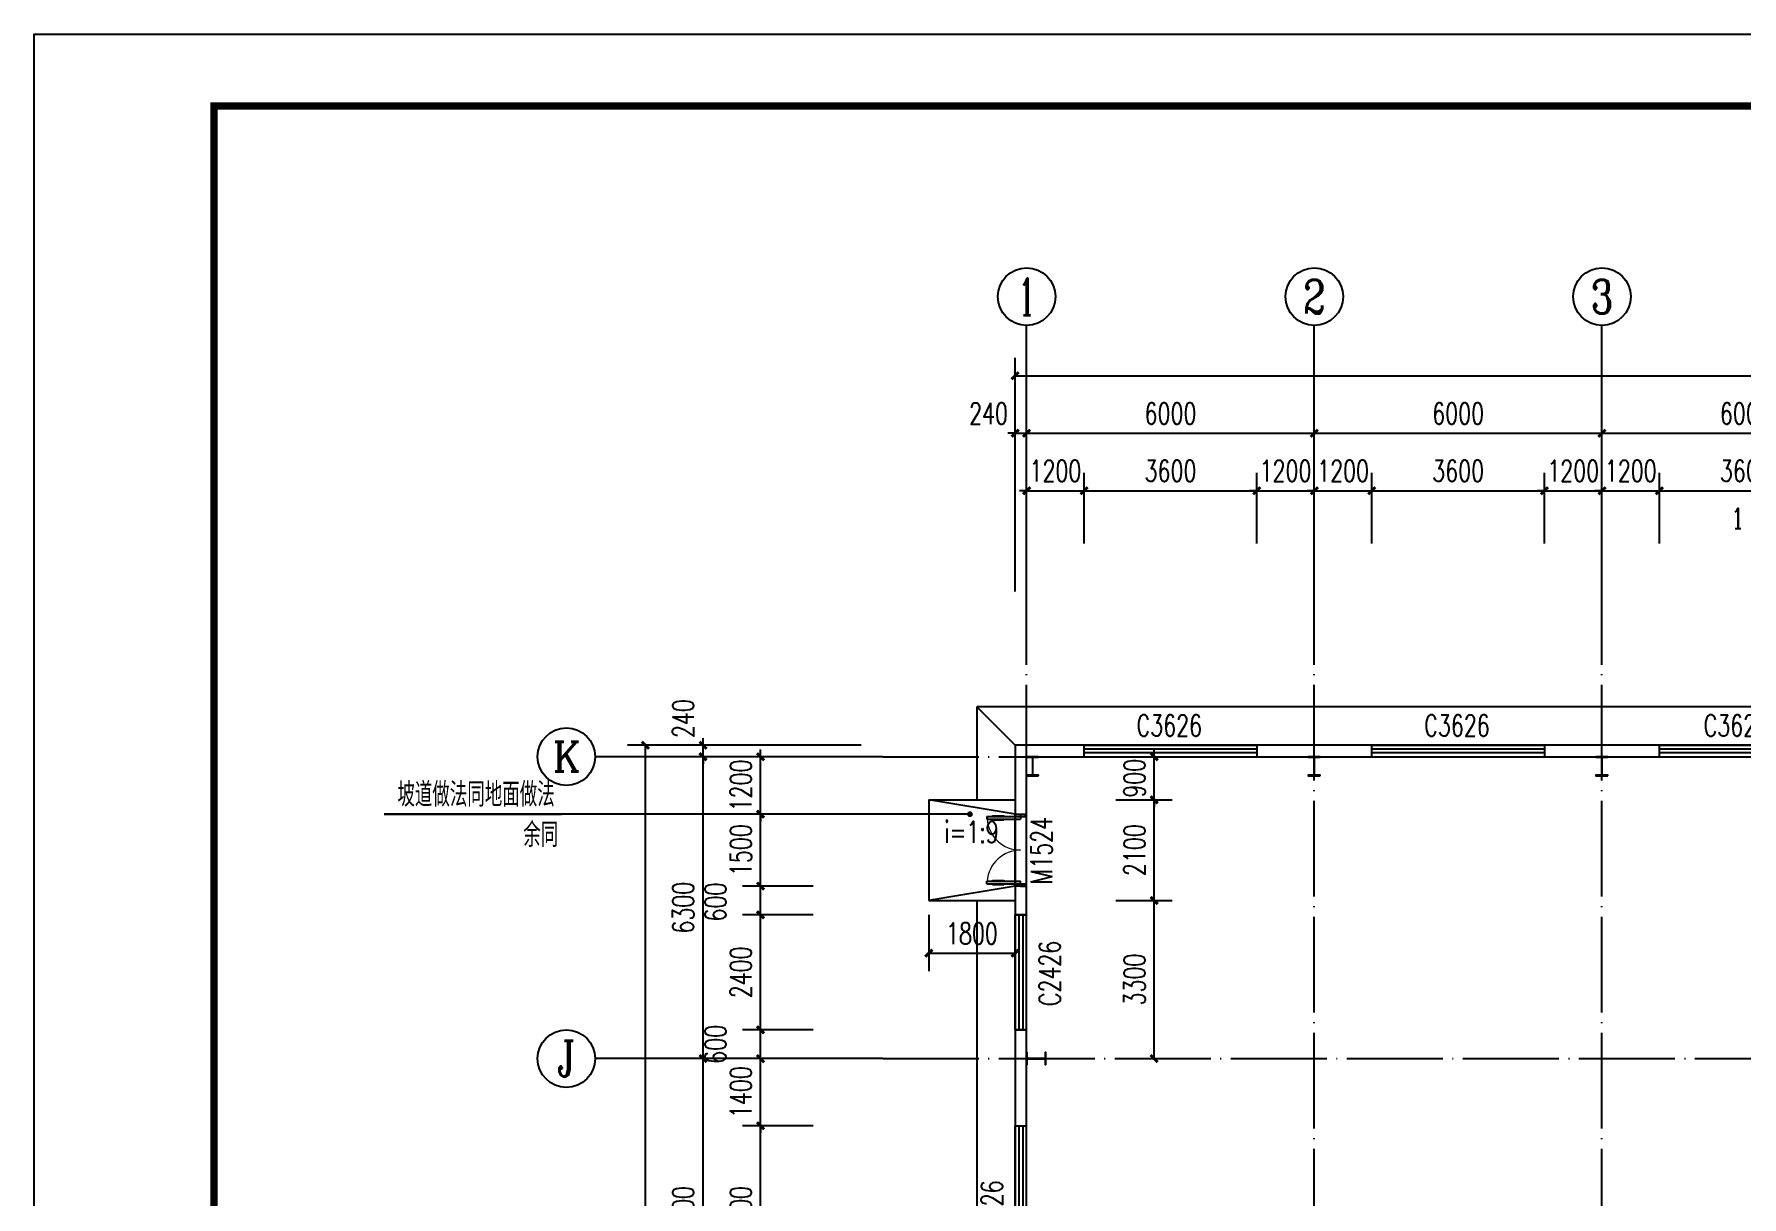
# Model space of a CAD drawing. Extents: x 1900113 to 2270874, y 17288394 to 17931430.
# Drawn here: x 2113224 to 2148841, y 17807191 to 17831452 of the extents above; entities that cross this region are included whole.
import ezdxf
from ezdxf.enums import TextEntityAlignment as Align

# ---------------------------------------------------------------- set-up
doc = ezdxf.new("R2010")
doc.units = 0
doc.header["$LTSCALE"] = 1000
doc.header["$MEASUREMENT"] = 0
doc.linetypes.add('DOTE', pattern=[2.42, 2, -0.2, 0.02, -0.2])
doc.layers.get('Defpoints').update_dxf_attribs({"color": 250})
for name, color, linetype in [('AXIS_TEXT', 7, 'Continuous'), ('AXIS_内部', 151, 'Continuous'), ('AXIS_外部', 171, 'Continuous'), ('COLUMN', 2, 'Continuous'), ('DIM_LEAD', 145, 'Continuous'), ('DIM_SYMB', 165, 'Continuous'), ('DOTE', 1, 'DOTE'), ('GROUND', 150, 'Continuous'), ('PUB_TEXT', 7, 'Continuous'), ('TK', 4, 'Continuous'), ('WALL-PARAPET', 6, 'Continuous'), ('WINDOW', 140, 'Continuous'), ('WINDOW_TEXT', 7, 'Continuous')]:
    doc.layers.add(name, color=color, linetype=linetype)
doc.styles.add('_TCH_AXIS', font='COMPLEX', dxfattribs={"bigfont": 'GBCBIG'})
doc.styles.add('_TCH_DIM', font='SIMPLEX', dxfattribs={"bigfont": 'GBCBIG'})
doc.styles.add('_TCH_DIM_T3', font='SIMPLEX', dxfattribs={"width": 0.705882, "bigfont": 'GBCBIG'})
doc.styles.add('_TCH_LABEL', font='COMPLEX', dxfattribs={"bigfont": 'GBCBIG'})
doc.styles.add('_TCH_WINDOW', font='SIMPLEX', dxfattribs={"height": 3.5, "bigfont": 'GBCBIG'})
doc.styles.add('COMPLEX', font='COMPLEX')
doc.dimstyles.new('_TCH_ARCH&&150', dxfattribs={"dimtxt": 446.25, "dimasz": 150, "dimexe": 375, "dimexo": 450, "dimgap": 189.375, "dimtad": 1, "dimdec": 0, "dimzin": 0, "dimdsep": 46, "dimtxsty": '_TCH_DIM_T3', "dimblk": 'ARCHTICK', "dimcen": 0.09, "dimclrt": 7, "dimazin": 2, "dimtfac": 1, "dimtdec": 0, "dimtix": 1, "dimtmove": 2, "dimatfit": 3, "dimfxl": 0, "dimtolj": 1, "dimtzin": 0, "dimarcsym": 0})

# ---------------------------------------------------------------- blocks, each defined once
blk = doc.blocks.new('A$C3ACC4A1C')
at = {"layer": 'COLUMN'}
h = blk.add_hatch(color=256, dxfattribs=at)
h.paths.add_polyline_path([(125, 400), (0, 400), (0, 388), (120, 388), (120, 200), (125, 200)])
h.paths.add_polyline_path([(250, 400), (125, 400), (125, 200), (130, 200), (130, 388), (250, 388)])
h.paths.add_polyline_path([(250, 12), (130, 12), (130, 200), (125, 200), (125, 0), (250, 0)])
h.paths.add_polyline_path([(125, 200), (120, 200), (120, 12), (0, 12), (0, 0), (125, 0)])
blk.add_lwpolyline([(0, 0), (0, 12), (120, 12), (120, 388), (0, 388), (0, 400), (250, 400), (250, 388), (130, 388), (130, 12), (250, 12), (250, 0)], close=True, dxfattribs=at)
blk = doc.blocks.new('GeYuanFrame_52371686', base_point=(20.09, 4.53))
at = {"layer": 'TK'}
blk.add_lwpolyline([(20.09, 4.53), (20.09, 598.53), (1071.09, 598.53), (1071.09, 4.53)], close=True, dxfattribs=at)
at = {"layer": 'TK', "const_width": 1}
blk.add_lwpolyline([(45.09, 588.53), (1061.09, 588.53), (1061.09, 14.53), (45.09, 14.53)], close=True, dxfattribs=at)
blk = doc.blocks.new('_ArchTick')
at = {"color": 0, "linetype": 'ByBlock', "const_width": 0.4}
blk.add_lwpolyline([(-0.5, -0.5), (0.5, 0.5)], dxfattribs=at)
blk = doc.blocks.new('*D325')
at = {"layer": 'AXIS_内部', "color": 0, "lineweight": -2}
for p, q in [((2147124, 17820825), (2147124, 17822300)), ((2150724, 17820825), (2150724, 17822300)), ((2147124, 17821925), (2150724, 17821925))]:
    blk.add_line(p, q, dxfattribs=at)
at = {"layer": 'Defpoints', "color": 0}
for p in [(2150724, 17821925), (2147124, 17820375), (2150724, 17820375)]:
    blk.add_point(p, dxfattribs=at)
at = {"layer": 'AXIS_内部', "color": 0, "lineweight": -2, "xscale": 150, "yscale": 150, "zscale": 150, "rotation": 180}
blk.add_blockref('_ArchTick', (2147124, 17821925), dxfattribs=at)
at = {"layer": 'AXIS_内部', "color": 0, "lineweight": -2, "xscale": 150, "yscale": 150, "zscale": 150}
blk.add_blockref('_ArchTick', (2150724, 17821925), dxfattribs=at)
at = {"layer": 'AXIS_内部', "color": 7, "insert": (2148924, 17822338), "char_height": 446.2, "attachment_point": 5, "style": '_TCH_DIM_T3'}
blk.add_mtext('\\A1;3600', dxfattribs=at)
blk = doc.blocks.new('*D326')
at = {"layer": 'AXIS_内部', "color": 0, "lineweight": -2}
for p, q in [((2145924, 17820825), (2145924, 17822300)), ((2147124, 17820825), (2147124, 17822300)), ((2145924, 17821925), (2145774, 17821925)), ((2145924, 17821925), (2147124, 17821925)), ((2147124, 17821925), (2147274, 17821925))]:
    blk.add_line(p, q, dxfattribs=at)
at = {"layer": 'Defpoints', "color": 0}
for p in [(2147124, 17821925), (2145924, 17820375), (2147124, 17820375)]:
    blk.add_point(p, dxfattribs=at)
at = {"layer": 'AXIS_内部', "color": 0, "lineweight": -2, "xscale": 150, "yscale": 150, "zscale": 150}
blk.add_blockref('_ArchTick', (2145924, 17821925), dxfattribs=at)
at = {"layer": 'AXIS_内部', "color": 0, "lineweight": -2, "xscale": 150, "yscale": 150, "zscale": 150, "rotation": 180}
blk.add_blockref('_ArchTick', (2147124, 17821925), dxfattribs=at)
at = {"layer": 'AXIS_内部', "color": 7, "insert": (2146524, 17822338), "char_height": 446.2, "attachment_point": 5, "style": '_TCH_DIM_T3'}
blk.add_mtext('\\A1;1200', dxfattribs=at)
blk = doc.blocks.new('*D327')
at = {"layer": 'AXIS_内部', "color": 0, "lineweight": -2}
for p, q in [((2144724, 17820825), (2144724, 17822300)), ((2145924, 17820825), (2145924, 17822300)), ((2144724, 17821925), (2144574, 17821925)), ((2144724, 17821925), (2145924, 17821925)), ((2145924, 17821925), (2146074, 17821925))]:
    blk.add_line(p, q, dxfattribs=at)
at = {"layer": 'Defpoints', "color": 0}
for p in [(2145924, 17821925), (2144724, 17820375), (2145924, 17820375)]:
    blk.add_point(p, dxfattribs=at)
at = {"layer": 'AXIS_内部', "color": 0, "lineweight": -2, "xscale": 150, "yscale": 150, "zscale": 150}
blk.add_blockref('_ArchTick', (2144724, 17821925), dxfattribs=at)
at = {"layer": 'AXIS_内部', "color": 0, "lineweight": -2, "xscale": 150, "yscale": 150, "zscale": 150, "rotation": 180}
blk.add_blockref('_ArchTick', (2145924, 17821925), dxfattribs=at)
at = {"layer": 'AXIS_内部', "color": 7, "insert": (2145324, 17822338), "char_height": 446.2, "attachment_point": 5, "style": '_TCH_DIM_T3'}
blk.add_mtext('\\A1;1200', dxfattribs=at)
blk = doc.blocks.new('*D328')
at = {"layer": 'AXIS_内部', "color": 0, "lineweight": -2}
for p, q in [((2141124, 17820825), (2141124, 17822300)), ((2144724, 17820825), (2144724, 17822300)), ((2141124, 17821925), (2144724, 17821925))]:
    blk.add_line(p, q, dxfattribs=at)
at = {"layer": 'Defpoints', "color": 0}
for p in [(2144724, 17821925), (2141124, 17820375), (2144724, 17820375)]:
    blk.add_point(p, dxfattribs=at)
at = {"layer": 'AXIS_内部', "color": 0, "lineweight": -2, "xscale": 150, "yscale": 150, "zscale": 150, "rotation": 180}
blk.add_blockref('_ArchTick', (2141124, 17821925), dxfattribs=at)
at = {"layer": 'AXIS_内部', "color": 0, "lineweight": -2, "xscale": 150, "yscale": 150, "zscale": 150}
blk.add_blockref('_ArchTick', (2144724, 17821925), dxfattribs=at)
at = {"layer": 'AXIS_内部', "color": 7, "insert": (2142924, 17822338), "char_height": 446.2, "attachment_point": 5, "style": '_TCH_DIM_T3'}
blk.add_mtext('\\A1;3600', dxfattribs=at)
blk = doc.blocks.new('*D329')
at = {"layer": 'AXIS_内部', "color": 0, "lineweight": -2}
for p, q in [((2139924, 17820825), (2139924, 17822300)), ((2141124, 17820825), (2141124, 17822300)), ((2139924, 17821925), (2139774, 17821925)), ((2139924, 17821925), (2141124, 17821925)), ((2141124, 17821925), (2141274, 17821925))]:
    blk.add_line(p, q, dxfattribs=at)
at = {"layer": 'Defpoints', "color": 0}
for p in [(2141124, 17821925), (2139924, 17820375), (2141124, 17820375)]:
    blk.add_point(p, dxfattribs=at)
at = {"layer": 'AXIS_内部', "color": 0, "lineweight": -2, "xscale": 150, "yscale": 150, "zscale": 150}
blk.add_blockref('_ArchTick', (2139924, 17821925), dxfattribs=at)
at = {"layer": 'AXIS_内部', "color": 0, "lineweight": -2, "xscale": 150, "yscale": 150, "zscale": 150, "rotation": 180}
blk.add_blockref('_ArchTick', (2141124, 17821925), dxfattribs=at)
at = {"layer": 'AXIS_内部', "color": 7, "insert": (2140524, 17822338), "char_height": 446.2, "attachment_point": 5, "style": '_TCH_DIM_T3'}
blk.add_mtext('\\A1;1200', dxfattribs=at)
blk = doc.blocks.new('*D330')
at = {"layer": 'AXIS_内部', "color": 0, "lineweight": -2}
for p, q in [((2138724, 17820825), (2138724, 17822300)), ((2139924, 17820825), (2139924, 17822300)), ((2138724, 17821925), (2138574, 17821925)), ((2138724, 17821925), (2139924, 17821925)), ((2139924, 17821925), (2140074, 17821925))]:
    blk.add_line(p, q, dxfattribs=at)
at = {"layer": 'Defpoints', "color": 0}
for p in [(2139924, 17821925), (2138724, 17820375), (2139924, 17820375)]:
    blk.add_point(p, dxfattribs=at)
at = {"layer": 'AXIS_内部', "color": 0, "lineweight": -2, "xscale": 150, "yscale": 150, "zscale": 150}
blk.add_blockref('_ArchTick', (2138724, 17821925), dxfattribs=at)
at = {"layer": 'AXIS_内部', "color": 0, "lineweight": -2, "xscale": 150, "yscale": 150, "zscale": 150, "rotation": 180}
blk.add_blockref('_ArchTick', (2139924, 17821925), dxfattribs=at)
at = {"layer": 'AXIS_内部', "color": 7, "insert": (2139324, 17822338), "char_height": 446.2, "attachment_point": 5, "style": '_TCH_DIM_T3'}
blk.add_mtext('\\A1;1200', dxfattribs=at)
blk = doc.blocks.new('*D331')
at = {"layer": 'AXIS_内部', "color": 0, "lineweight": -2}
for p, q in [((2135124, 17820825), (2135124, 17822300)), ((2138724, 17820825), (2138724, 17822300)), ((2135124, 17821925), (2138724, 17821925))]:
    blk.add_line(p, q, dxfattribs=at)
at = {"layer": 'Defpoints', "color": 0}
for p in [(2138724, 17821925), (2135124, 17820375), (2138724, 17820375)]:
    blk.add_point(p, dxfattribs=at)
at = {"layer": 'AXIS_内部', "color": 0, "lineweight": -2, "xscale": 150, "yscale": 150, "zscale": 150, "rotation": 180}
blk.add_blockref('_ArchTick', (2135124, 17821925), dxfattribs=at)
at = {"layer": 'AXIS_内部', "color": 0, "lineweight": -2, "xscale": 150, "yscale": 150, "zscale": 150}
blk.add_blockref('_ArchTick', (2138724, 17821925), dxfattribs=at)
at = {"layer": 'AXIS_内部', "color": 7, "insert": (2136924, 17822338), "char_height": 446.2, "attachment_point": 5, "style": '_TCH_DIM_T3'}
blk.add_mtext('\\A1;3600', dxfattribs=at)
blk = doc.blocks.new('*D332')
at = {"layer": 'AXIS_内部', "color": 0, "lineweight": -2}
for p, q in [((2133924, 17820825), (2133924, 17822300)), ((2135124, 17820825), (2135124, 17822300)), ((2133924, 17821925), (2133774, 17821925)), ((2133924, 17821925), (2135124, 17821925)), ((2135124, 17821925), (2135274, 17821925))]:
    blk.add_line(p, q, dxfattribs=at)
at = {"layer": 'Defpoints', "color": 0}
for p in [(2135124, 17821925), (2133924, 17820375), (2135124, 17820375)]:
    blk.add_point(p, dxfattribs=at)
at = {"layer": 'AXIS_内部', "color": 0, "lineweight": -2, "xscale": 150, "yscale": 150, "zscale": 150}
blk.add_blockref('_ArchTick', (2133924, 17821925), dxfattribs=at)
at = {"layer": 'AXIS_内部', "color": 0, "lineweight": -2, "xscale": 150, "yscale": 150, "zscale": 150, "rotation": 180}
blk.add_blockref('_ArchTick', (2135124, 17821925), dxfattribs=at)
at = {"layer": 'AXIS_内部', "color": 7, "insert": (2134524, 17822338), "char_height": 446.2, "attachment_point": 5, "style": '_TCH_DIM_T3'}
blk.add_mtext('\\A1;1200', dxfattribs=at)
blk = doc.blocks.new('*D339')
at = {"layer": 'AXIS_内部', "color": 0, "lineweight": -2}
for p, q in [((2131884, 17813075), (2131884, 17811900)), ((2133684, 17813075), (2133684, 17811900)), ((2131884, 17812275), (2133684, 17812275))]:
    blk.add_line(p, q, dxfattribs=at)
at = {"layer": 'Defpoints', "color": 0}
for p in [(2131884, 17813525), (2133684, 17813525), (2133684, 17812275)]:
    blk.add_point(p, dxfattribs=at)
at = {"layer": 'AXIS_内部', "color": 0, "lineweight": -2, "xscale": 150, "yscale": 150, "zscale": 150, "rotation": 180}
blk.add_blockref('_ArchTick', (2131884, 17812275), dxfattribs=at)
at = {"layer": 'AXIS_内部', "color": 0, "lineweight": -2, "xscale": 150, "yscale": 150, "zscale": 150}
blk.add_blockref('_ArchTick', (2133684, 17812275), dxfattribs=at)
at = {"layer": 'AXIS_内部', "color": 7, "insert": (2132784, 17812688), "char_height": 446.2, "attachment_point": 5, "style": '_TCH_DIM_T3'}
blk.add_mtext('\\A1;1800', dxfattribs=at)
blk = doc.blocks.new('*D340')
at = {"layer": 'AXIS_内部', "color": 0, "lineweight": -2}
for p, q in [((2135784, 17816375), (2136959, 17816375)), ((2136584, 17816375), (2136584, 17816525)), ((2136584, 17815475), (2136584, 17816375)), ((2135784, 17815475), (2136959, 17815475)), ((2136584, 17815475), (2136584, 17815325))]:
    blk.add_line(p, q, dxfattribs=at)
at = {"layer": 'Defpoints', "color": 0}
for p in [(2135334, 17816375), (2136584, 17816375), (2135334, 17815475)]:
    blk.add_point(p, dxfattribs=at)
at = {"layer": 'AXIS_内部', "color": 0, "lineweight": -2, "xscale": 150, "yscale": 150, "zscale": 150}
for p, rotation in [((2136584, 17816375), 270), ((2136584, 17815475), 90)]:
    blk.add_blockref('_ArchTick', p, dxfattribs=dict(at, rotation=rotation))
at = {"layer": 'AXIS_内部', "color": 7, "insert": (2136171, 17815925), "char_height": 446.2, "attachment_point": 5, "rotation": 90, "style": '_TCH_DIM_T3'}
blk.add_mtext('\\A1;900', dxfattribs=at)
blk = doc.blocks.new('*D341')
at = {"layer": 'AXIS_内部', "color": 0, "lineweight": -2}
for p, q in [((2135784, 17815475), (2136959, 17815475)), ((2136584, 17813375), (2136584, 17815475)), ((2135784, 17813375), (2136959, 17813375))]:
    blk.add_line(p, q, dxfattribs=at)
at = {"layer": 'Defpoints', "color": 0}
for p in [(2135334, 17815475), (2136584, 17815475), (2135334, 17813375)]:
    blk.add_point(p, dxfattribs=at)
at = {"layer": 'AXIS_内部', "color": 0, "lineweight": -2, "xscale": 150, "yscale": 150, "zscale": 150}
for p, rotation in [((2136584, 17815475), 90), ((2136584, 17813375), 270)]:
    blk.add_blockref('_ArchTick', p, dxfattribs=dict(at, rotation=rotation))
at = {"layer": 'AXIS_内部', "color": 7, "insert": (2136171, 17814425), "char_height": 446.2, "attachment_point": 5, "rotation": 90, "style": '_TCH_DIM_T3'}
blk.add_mtext('\\A1;2100', dxfattribs=at)
blk = doc.blocks.new('*D342')
at = {"layer": 'AXIS_内部', "color": 0, "lineweight": -2}
for p, q in [((2135784, 17813375), (2136959, 17813375)), ((2136584, 17810075), (2136584, 17813375)), ((2135784, 17810075), (2136959, 17810075))]:
    blk.add_line(p, q, dxfattribs=at)
at = {"layer": 'Defpoints', "color": 0}
for p in [(2135334, 17813375), (2136584, 17813375), (2135334, 17810075)]:
    blk.add_point(p, dxfattribs=at)
at = {"layer": 'AXIS_内部', "color": 0, "lineweight": -2, "xscale": 150, "yscale": 150, "zscale": 150}
for p, rotation in [((2136584, 17813375), 90), ((2136584, 17810075), 270)]:
    blk.add_blockref('_ArchTick', p, dxfattribs=dict(at, rotation=rotation))
at = {"layer": 'AXIS_内部', "color": 7, "insert": (2136171, 17811725), "char_height": 446.2, "attachment_point": 5, "rotation": 90, "style": '_TCH_DIM_T3'}
blk.add_mtext('\\A1;3300', dxfattribs=at)
blk = doc.blocks.new('*D371')
at = {"layer": 'AXIS_内部', "color": 0, "lineweight": -2}
for p, q in [((2129474, 17808675), (2127999, 17808675)), ((2128374, 17805075), (2128374, 17808675)), ((2129474, 17805075), (2127999, 17805075))]:
    blk.add_line(p, q, dxfattribs=at)
at = {"layer": 'Defpoints', "color": 0}
for p in [(2128374, 17808675), (2129924, 17808675), (2129924, 17805075)]:
    blk.add_point(p, dxfattribs=at)
at = {"layer": 'AXIS_内部', "color": 0, "lineweight": -2, "xscale": 150, "yscale": 150, "zscale": 150}
for p, rotation in [((2128374, 17808675), 90), ((2128374, 17805075), 270)]:
    blk.add_blockref('_ArchTick', p, dxfattribs=dict(at, rotation=rotation))
at = {"layer": 'AXIS_内部', "color": 7, "insert": (2127961, 17806875), "char_height": 446.2, "attachment_point": 5, "rotation": 90, "style": '_TCH_DIM_T3'}
blk.add_mtext('\\A1;3600', dxfattribs=at)
blk = doc.blocks.new('*D372')
at = {"layer": 'AXIS_内部', "color": 0, "lineweight": -2}
for p, q in [((2129474, 17810075), (2127999, 17810075)), ((2128374, 17810075), (2128374, 17810225)), ((2128374, 17808675), (2128374, 17810075)), ((2129474, 17808675), (2127999, 17808675)), ((2128374, 17808675), (2128374, 17808525))]:
    blk.add_line(p, q, dxfattribs=at)
at = {"layer": 'Defpoints', "color": 0}
for p in [(2128374, 17810075), (2129924, 17810075), (2129924, 17808675)]:
    blk.add_point(p, dxfattribs=at)
at = {"layer": 'AXIS_内部', "color": 0, "lineweight": -2, "xscale": 150, "yscale": 150, "zscale": 150}
for p, rotation in [((2128374, 17810075), 270), ((2128374, 17808675), 90)]:
    blk.add_blockref('_ArchTick', p, dxfattribs=dict(at, rotation=rotation))
at = {"layer": 'AXIS_内部', "color": 7, "insert": (2127961, 17809375), "char_height": 446.2, "attachment_point": 5, "rotation": 90, "style": '_TCH_DIM_T3'}
blk.add_mtext('\\A1;1400', dxfattribs=at)
blk = doc.blocks.new('*D373')
at = {"layer": 'AXIS_内部', "color": 0, "lineweight": -2}
for p, q in [((2129474, 17810675), (2127999, 17810675)), ((2128374, 17810075), (2128374, 17810675)), ((2129474, 17810075), (2127999, 17810075))]:
    blk.add_line(p, q, dxfattribs=at)
at = {"layer": 'Defpoints', "color": 0}
for p in [(2128374, 17810675), (2129924, 17810675), (2129924, 17810075)]:
    blk.add_point(p, dxfattribs=at)
at = {"layer": 'AXIS_内部', "color": 0, "lineweight": -2, "xscale": 150, "yscale": 150, "zscale": 150}
for p, rotation in [((2128374, 17810675), 90), ((2128374, 17810075), 270)]:
    blk.add_blockref('_ArchTick', p, dxfattribs=dict(at, rotation=rotation))
at = {"layer": 'AXIS_内部', "color": 7, "insert": (2127436, 17810373), "char_height": 446.2, "attachment_point": 5, "rotation": 90, "style": '_TCH_DIM_T3'}
blk.add_mtext('\\A1;600', dxfattribs=at)
blk = doc.blocks.new('*D374')
at = {"layer": 'AXIS_内部', "color": 0, "lineweight": -2}
for p, q in [((2129474, 17813075), (2127999, 17813075)), ((2128374, 17810675), (2128374, 17813075)), ((2129474, 17810675), (2127999, 17810675))]:
    blk.add_line(p, q, dxfattribs=at)
at = {"layer": 'Defpoints', "color": 0}
for p in [(2128374, 17813075), (2129924, 17813075), (2129924, 17810675)]:
    blk.add_point(p, dxfattribs=at)
at = {"layer": 'AXIS_内部', "color": 0, "lineweight": -2, "xscale": 150, "yscale": 150, "zscale": 150}
for p, rotation in [((2128374, 17813075), 90), ((2128374, 17810675), 270)]:
    blk.add_blockref('_ArchTick', p, dxfattribs=dict(at, rotation=rotation))
at = {"layer": 'AXIS_内部', "color": 7, "insert": (2127961, 17811875), "char_height": 446.2, "attachment_point": 5, "rotation": 90, "style": '_TCH_DIM_T3'}
blk.add_mtext('\\A1;2400', dxfattribs=at)
blk = doc.blocks.new('*D375')
at = {"layer": 'AXIS_内部', "color": 0, "lineweight": -2}
for p, q in [((2129474, 17813675), (2127999, 17813675)), ((2128374, 17813075), (2128374, 17813675)), ((2129474, 17813075), (2127999, 17813075))]:
    blk.add_line(p, q, dxfattribs=at)
at = {"layer": 'Defpoints', "color": 0}
for p in [(2128374, 17813675), (2129924, 17813675), (2129924, 17813075)]:
    blk.add_point(p, dxfattribs=at)
at = {"layer": 'AXIS_内部', "color": 0, "lineweight": -2, "xscale": 150, "yscale": 150, "zscale": 150}
for p, rotation in [((2128374, 17813675), 90), ((2128374, 17813075), 270)]:
    blk.add_blockref('_ArchTick', p, dxfattribs=dict(at, rotation=rotation))
at = {"layer": 'AXIS_内部', "color": 7, "insert": (2127436, 17813341), "char_height": 446.2, "attachment_point": 5, "rotation": 90, "style": '_TCH_DIM_T3'}
blk.add_mtext('\\A1;600', dxfattribs=at)
blk = doc.blocks.new('*D376')
at = {"layer": 'AXIS_内部', "color": 0, "lineweight": -2}
for p, q in [((2129474, 17815175), (2127999, 17815175)), ((2128374, 17813675), (2128374, 17815175)), ((2129474, 17813675), (2127999, 17813675))]:
    blk.add_line(p, q, dxfattribs=at)
at = {"layer": 'Defpoints', "color": 0}
for p in [(2128374, 17815175), (2129924, 17815175), (2129924, 17813675)]:
    blk.add_point(p, dxfattribs=at)
at = {"layer": 'AXIS_内部', "color": 0, "lineweight": -2, "xscale": 150, "yscale": 150, "zscale": 150}
for p, rotation in [((2128374, 17815175), 90), ((2128374, 17813675), 270)]:
    blk.add_blockref('_ArchTick', p, dxfattribs=dict(at, rotation=rotation))
at = {"layer": 'AXIS_内部', "color": 7, "insert": (2127961, 17814425), "char_height": 446.2, "attachment_point": 5, "rotation": 90, "style": '_TCH_DIM_T3'}
blk.add_mtext('\\A1;1500', dxfattribs=at)
blk = doc.blocks.new('*D377')
at = {"layer": 'AXIS_内部', "color": 0, "lineweight": -2}
for p, q in [((2129474, 17816375), (2127999, 17816375)), ((2128374, 17816375), (2128374, 17816525)), ((2128374, 17815175), (2128374, 17816375)), ((2129474, 17815175), (2127999, 17815175)), ((2128374, 17815175), (2128374, 17815025))]:
    blk.add_line(p, q, dxfattribs=at)
at = {"layer": 'Defpoints', "color": 0}
for p in [(2128374, 17816375), (2129924, 17816375), (2129924, 17815175)]:
    blk.add_point(p, dxfattribs=at)
at = {"layer": 'AXIS_内部', "color": 0, "lineweight": -2, "xscale": 150, "yscale": 150, "zscale": 150}
for p, rotation in [((2128374, 17816375), 270), ((2128374, 17815175), 90)]:
    blk.add_blockref('_ArchTick', p, dxfattribs=dict(at, rotation=rotation))
at = {"layer": 'AXIS_内部', "color": 7, "insert": (2127961, 17815775), "char_height": 446.2, "attachment_point": 5, "rotation": 90, "style": '_TCH_DIM_T3'}
blk.add_mtext('\\A1;1200', dxfattribs=at)
blk = doc.blocks.new('*D581')
at = {"layer": 'AXIS_外部', "color": 0, "lineweight": -2}
for p, q in [((2130474, 17810075), (2126799, 17810075)), ((2127174, 17803675), (2127174, 17810075)), ((2130474, 17803675), (2126799, 17803675))]:
    blk.add_line(p, q, dxfattribs=at)
at = {"layer": 'Defpoints', "color": 0}
for p in [(2127174, 17810075), (2130924, 17810075), (2130924, 17803675)]:
    blk.add_point(p, dxfattribs=at)
at = {"layer": 'AXIS_外部', "color": 0, "lineweight": -2, "xscale": 150, "yscale": 150, "zscale": 150}
for p, rotation in [((2127174, 17810075), 90), ((2127174, 17803675), 270)]:
    blk.add_blockref('_ArchTick', p, dxfattribs=dict(at, rotation=rotation))
at = {"layer": 'AXIS_外部', "color": 7, "insert": (2126761, 17806875), "char_height": 446.2, "attachment_point": 5, "rotation": 90, "style": '_TCH_DIM_T3'}
blk.add_mtext('\\A1;6400', dxfattribs=at)
blk = doc.blocks.new('*D582')
at = {"layer": 'AXIS_外部', "color": 0, "lineweight": -2}
for p, q in [((2130474, 17816375), (2126799, 17816375)), ((2127174, 17810075), (2127174, 17816375)), ((2130474, 17810075), (2126799, 17810075))]:
    blk.add_line(p, q, dxfattribs=at)
at = {"layer": 'Defpoints', "color": 0}
for p in [(2127174, 17816375), (2130924, 17816375), (2130924, 17810075)]:
    blk.add_point(p, dxfattribs=at)
at = {"layer": 'AXIS_外部', "color": 0, "lineweight": -2, "xscale": 150, "yscale": 150, "zscale": 150}
for p, rotation in [((2127174, 17816375), 90), ((2127174, 17810075), 270)]:
    blk.add_blockref('_ArchTick', p, dxfattribs=dict(at, rotation=rotation))
at = {"layer": 'AXIS_外部', "color": 7, "insert": (2126761, 17813225), "char_height": 446.2, "attachment_point": 5, "rotation": 90, "style": '_TCH_DIM_T3'}
blk.add_mtext('\\A1;6300', dxfattribs=at)
blk = doc.blocks.new('*D583')
at = {"layer": 'AXIS_外部', "color": 0, "lineweight": -2}
for p, q in [((2127174, 17816615), (2127174, 17816765)), ((2130474, 17816615), (2126799, 17816615)), ((2130474, 17816375), (2126799, 17816375)), ((2127174, 17816375), (2127174, 17816615)), ((2127174, 17816375), (2127174, 17816225))]:
    blk.add_line(p, q, dxfattribs=at)
at = {"layer": 'Defpoints', "color": 0}
for p in [(2127174, 17816615), (2130924, 17816615), (2130924, 17816375)]:
    blk.add_point(p, dxfattribs=at)
at = {"layer": 'AXIS_外部', "color": 0, "lineweight": -2, "xscale": 150, "yscale": 150, "zscale": 150}
for p, rotation in [((2127174, 17816615), 270), ((2127174, 17816375), 90)]:
    blk.add_blockref('_ArchTick', p, dxfattribs=dict(at, rotation=rotation))
at = {"layer": 'AXIS_外部', "color": 7, "insert": (2126761, 17817170), "char_height": 446.2, "attachment_point": 5, "rotation": 90, "style": '_TCH_DIM_T3'}
blk.add_mtext('\\A1;240', dxfattribs=at)
blk = doc.blocks.new('*D584')
at = {"layer": 'AXIS_外部', "color": 0, "lineweight": -2}
for p, q in [((2130474, 17816615), (2125599, 17816615)), ((2125974, 17759375), (2125974, 17816615)), ((2130474, 17759375), (2125599, 17759375))]:
    blk.add_line(p, q, dxfattribs=at)
at = {"layer": 'Defpoints', "color": 0}
for p in [(2125974, 17816615), (2130924, 17816615), (2130924, 17759375)]:
    blk.add_point(p, dxfattribs=at)
at = {"layer": 'AXIS_外部', "color": 0, "lineweight": -2, "xscale": 150, "yscale": 150, "zscale": 150}
for p, rotation in [((2125974, 17816615), 90), ((2125974, 17759375), 270)]:
    blk.add_blockref('_ArchTick', p, dxfattribs=dict(at, rotation=rotation))
at = {"layer": 'AXIS_外部', "color": 7, "insert": (2125561, 17787995), "char_height": 446.2, "attachment_point": 5, "rotation": 90, "style": '_TCH_DIM_T3'}
blk.add_mtext('\\A1;57240', dxfattribs=at)
blk = doc.blocks.new('*D585')
at = {"layer": 'AXIS_外部', "color": 0, "lineweight": -2}
for p, q in [((2133684, 17819825), (2133684, 17823500)), ((2133924, 17819825), (2133924, 17823500)), ((2133684, 17823125), (2133534, 17823125)), ((2133684, 17823125), (2133924, 17823125)), ((2133924, 17823125), (2134074, 17823125))]:
    blk.add_line(p, q, dxfattribs=at)
at = {"layer": 'Defpoints', "color": 0}
for p in [(2133924, 17823125), (2133684, 17819375), (2133924, 17819375)]:
    blk.add_point(p, dxfattribs=at)
at = {"layer": 'AXIS_外部', "color": 0, "lineweight": -2, "xscale": 150, "yscale": 150, "zscale": 150}
blk.add_blockref('_ArchTick', (2133684, 17823125), dxfattribs=at)
at = {"layer": 'AXIS_外部', "color": 0, "lineweight": -2, "xscale": 150, "yscale": 150, "zscale": 150, "rotation": 180}
blk.add_blockref('_ArchTick', (2133924, 17823125), dxfattribs=at)
at = {"layer": 'AXIS_外部', "color": 7, "insert": (2133129, 17823538), "char_height": 446.2, "attachment_point": 5, "style": '_TCH_DIM_T3'}
blk.add_mtext('\\A1;240', dxfattribs=at)
blk = doc.blocks.new('*D586')
at = {"layer": 'AXIS_外部', "color": 0, "lineweight": -2}
for p, q in [((2133924, 17819825), (2133924, 17823500)), ((2139924, 17819825), (2139924, 17823500)), ((2133924, 17823125), (2139924, 17823125))]:
    blk.add_line(p, q, dxfattribs=at)
at = {"layer": 'Defpoints', "color": 0}
for p in [(2139924, 17823125), (2133924, 17819375), (2139924, 17819375)]:
    blk.add_point(p, dxfattribs=at)
at = {"layer": 'AXIS_外部', "color": 0, "lineweight": -2, "xscale": 150, "yscale": 150, "zscale": 150, "rotation": 180}
blk.add_blockref('_ArchTick', (2133924, 17823125), dxfattribs=at)
at = {"layer": 'AXIS_外部', "color": 0, "lineweight": -2, "xscale": 150, "yscale": 150, "zscale": 150}
blk.add_blockref('_ArchTick', (2139924, 17823125), dxfattribs=at)
at = {"layer": 'AXIS_外部', "color": 7, "insert": (2136924, 17823538), "char_height": 446.2, "attachment_point": 5, "style": '_TCH_DIM_T3'}
blk.add_mtext('\\A1;6000', dxfattribs=at)
blk = doc.blocks.new('*D587')
at = {"layer": 'AXIS_外部', "color": 0, "lineweight": -2}
for p, q in [((2139924, 17819825), (2139924, 17823500)), ((2145924, 17819825), (2145924, 17823500)), ((2139924, 17823125), (2145924, 17823125))]:
    blk.add_line(p, q, dxfattribs=at)
at = {"layer": 'Defpoints', "color": 0}
for p in [(2145924, 17823125), (2139924, 17819375), (2145924, 17819375)]:
    blk.add_point(p, dxfattribs=at)
at = {"layer": 'AXIS_外部', "color": 0, "lineweight": -2, "xscale": 150, "yscale": 150, "zscale": 150, "rotation": 180}
blk.add_blockref('_ArchTick', (2139924, 17823125), dxfattribs=at)
at = {"layer": 'AXIS_外部', "color": 0, "lineweight": -2, "xscale": 150, "yscale": 150, "zscale": 150}
blk.add_blockref('_ArchTick', (2145924, 17823125), dxfattribs=at)
at = {"layer": 'AXIS_外部', "color": 7, "insert": (2142924, 17823538), "char_height": 446.2, "attachment_point": 5, "style": '_TCH_DIM_T3'}
blk.add_mtext('\\A1;6000', dxfattribs=at)
blk = doc.blocks.new('*D588')
at = {"layer": 'AXIS_外部', "color": 0, "lineweight": -2}
for p, q in [((2145924, 17819825), (2145924, 17823500)), ((2151924, 17819825), (2151924, 17823500)), ((2145924, 17823125), (2151924, 17823125))]:
    blk.add_line(p, q, dxfattribs=at)
at = {"layer": 'Defpoints', "color": 0}
for p in [(2151924, 17823125), (2145924, 17819375), (2151924, 17819375)]:
    blk.add_point(p, dxfattribs=at)
at = {"layer": 'AXIS_外部', "color": 0, "lineweight": -2, "xscale": 150, "yscale": 150, "zscale": 150, "rotation": 180}
blk.add_blockref('_ArchTick', (2145924, 17823125), dxfattribs=at)
at = {"layer": 'AXIS_外部', "color": 0, "lineweight": -2, "xscale": 150, "yscale": 150, "zscale": 150}
blk.add_blockref('_ArchTick', (2151924, 17823125), dxfattribs=at)
at = {"layer": 'AXIS_外部', "color": 7, "insert": (2148924, 17823538), "char_height": 446.2, "attachment_point": 5, "style": '_TCH_DIM_T3'}
blk.add_mtext('\\A1;6000', dxfattribs=at)
blk = doc.blocks.new('*D605')
at = {"layer": 'AXIS_外部', "color": 0, "lineweight": -2}
for p, q in [((2133684, 17819825), (2133684, 17824700)), ((2242164, 17819825), (2242164, 17824700)), ((2133684, 17824325), (2242164, 17824325))]:
    blk.add_line(p, q, dxfattribs=at)
at = {"layer": 'Defpoints', "color": 0}
for p in [(2242164, 17824325), (2133684, 17819375), (2242164, 17819375)]:
    blk.add_point(p, dxfattribs=at)
at = {"layer": 'AXIS_外部', "color": 0, "lineweight": -2, "xscale": 150, "yscale": 150, "zscale": 150, "rotation": 180}
blk.add_blockref('_ArchTick', (2133684, 17824325), dxfattribs=at)
at = {"layer": 'AXIS_外部', "color": 0, "lineweight": -2, "xscale": 150, "yscale": 150, "zscale": 150}
blk.add_blockref('_ArchTick', (2242164, 17824325), dxfattribs=at)
at = {"layer": 'AXIS_外部', "color": 7, "insert": (2187924, 17824738), "char_height": 446.2, "attachment_point": 5, "style": '_TCH_DIM_T3'}
blk.add_mtext('\\A1;108480', dxfattribs=at)
blk = doc.blocks.new('$WINLIB2D$00000001')
for p, q in [((-0.5, 0.5), (0.5, 0.5)), ((-0.5, 0.5), (-0.5, -0.5)), ((0.5, -0.5), (0.5, 0.5)), ((0.5, 0.1667), (-0.5, 0.1667)), ((0.5, -0.1667), (-0.5, -0.1667)), ((-0.5, -0.5), (0.5, -0.5))]:
    blk.add_line(p, q)
blk = doc.blocks.new('_AXISO')
blk.add_circle((0, 0), 0.5)
at = {"layer": 'AXIS_TEXT', "style": 'COMPLEX', "width": 1.041667}
blk.add_attdef('A', text='', height=0.56, dxfattribs=at).set_placement((-0.25, -0.28), (0.25, -0.28), align=Align.FIT)
blk = doc.blocks.new('$DorLib2D$00000011')
at = {"lineweight": 13}
for p, q in [((-0.483, 0.396), (-0.483, 0.235)), ((-0.417, 0.396), (-0.417, 0.235)), ((0.417, 0.396), (0.417, 0.235)), ((0.483, 0.396), (0.483, 0.235))]:
    blk.add_line(p, q, dxfattribs=at)
for p, q in [((-0.483, 0.396), (-0.467, 0.396)), ((-0.467, 0.471), (-0.467, -0.062)), ((-0.467, 0.471), (-0.433, 0.471)), ((-0.433, 0.471), (-0.433, 0.004)), ((-0.417, 0.396), (-0.433, 0.396)), ((0.417, 0.396), (0.433, 0.396)), ((0.433, 0.471), (0.433, 0.004)), ((0.467, 0.471), (0.433, 0.471)), ((0.467, 0.471), (0.467, -0.062)), ((0.483, 0.396), (0.467, 0.396)), ((-0.5, 0.004), (-0.433, 0.004)), ((-0.5, 0.004), (-0.5, -0.062)), ((-0.483, 0.235), (-0.467, 0.235)), ((-0.417, 0.235), (-0.433, 0.235)), ((0.417, 0.235), (0.433, 0.235)), ((0.5, 0.004), (0.433, 0.004)), ((0.483, 0.235), (0.467, 0.235)), ((0.5, 0.004), (0.5, -0.062)), ((-0.5, -0.062), (-0.467, -0.062)), ((0.5, -0.062), (0.467, -0.062))]:
    blk.add_line(p, q)
for centre, start, end in [((-0.467, 0.004), 0, 85.904), ((0.467, 0.004), 94.096, 180)]:
    blk.add_arc(centre, 0.467, start, end, dxfattribs=at)

msp = doc.modelspace()

# ---------------------------------------------------------------- linework, layer by layer
at = {"layer": 'AXIS_外部'}
for p, q in [((2133923.5, 17819375.4), (2133923.5, 17825375.4)), ((2139923.5, 17819375.4), (2139923.5, 17825375.4)), ((2145923.5, 17819375.4), (2145923.5, 17825375.4)), ((2130923.5, 17816375.4), (2124923.5, 17816375.4)), ((2130923.5, 17810075.4), (2124923.5, 17810075.4))]:
    msp.add_line(p, q, dxfattribs=at)
at = {"layer": 'DIM_LEAD'}
for p, q in [((2132741.9, 17815175.4), (2120525.2, 17815175.4)), ((2120525.2, 17815175.4), (2124224.4, 17815175.4))]:
    msp.add_line(p, q, dxfattribs=at)
at = {"layer": 'DIM_LEAD', "const_width": 60}
msp.add_lwpolyline([(2132771.9, 17815175.4, 1), (2132711.9, 17815175.4, 1)], format="xyb", close=True, dxfattribs=at)
at = {"layer": 'DIM_SYMB'}
msp.add_lwpolyline([(2133522.4, 17814423, 0, 0, 0), (2132509.6, 17814423, 120, 0, 0), (2132059.6, 17814423, 0, 0, 0)], format="xyseb", dxfattribs=at)
at = {"layer": 'DOTE'}
for p, q in [((2133923.5, 17755375.4), (2133923.5, 17819375.4)), ((2139923.5, 17755375.4), (2139923.5, 17819375.4)), ((2145923.5, 17755375.4), (2145923.5, 17819375.4)), ((2130923.5, 17816375.4), (2244923.5, 17816375.4)), ((2130923.5, 17810075.4), (2244923.5, 17810075.4))]:
    msp.add_line(p, q, dxfattribs=at)
at = {"layer": 'GROUND'}
for p, q in [((2158373.5, 17817415.4), (2132883.5, 17817415.4)), ((2132883.5, 17817415.4), (2132883.5, 17815475.4)), ((2133683.5, 17816615.4), (2132883.5, 17817415.4)), ((2158373.5, 17816615.4), (2133683.5, 17816615.4)), ((2133683.5, 17816615.4), (2133683.5, 17815475.4)), ((2131883.5, 17815475.4), (2131883.5, 17813375.4)), ((2131883.5, 17815475.4), (2133683.5, 17815475.4)), ((2133683.5, 17815175.4), (2131883.5, 17815475.4)), ((2133683.5, 17815475.4), (2133683.5, 17813375.4)), ((2133683.5, 17813675.4), (2131883.5, 17813375.4)), ((2131883.5, 17813375.4), (2133683.5, 17813375.4)), ((2132883.5, 17813375.4), (2132883.5, 17790425.4)), ((2133683.5, 17813375.4), (2133683.5, 17790425.4))]:
    msp.add_line(p, q, dxfattribs=at)
at = {"layer": 'WALL-PARAPET'}
for p, q in [((2135123.5, 17816615.4), (2133683.5, 17816615.4)), ((2133683.5, 17816615.4), (2133683.5, 17815175.4)), ((2133923.5, 17816375.4), (2135123.5, 17816375.4)), ((2133923.5, 17815175.4), (2133923.5, 17816375.4)), ((2135123.5, 17816375.4), (2135123.5, 17816615.4)), ((2141123.5, 17816615.4), (2138723.5, 17816615.4)), ((2138723.5, 17816615.4), (2138723.5, 17816375.4)), ((2138723.5, 17816375.4), (2141123.5, 17816375.4)), ((2141123.5, 17816375.4), (2141123.5, 17816615.4)), ((2147123.5, 17816615.4), (2144723.5, 17816615.4)), ((2144723.5, 17816615.4), (2144723.5, 17816375.4)), ((2144723.5, 17816375.4), (2147123.5, 17816375.4)), ((2147123.5, 17816375.4), (2147123.5, 17816615.4)), ((2133683.5, 17815175.4), (2133923.5, 17815175.4)), ((2133923.5, 17813675.4), (2133683.5, 17813675.4)), ((2133683.5, 17813675.4), (2133683.5, 17813075.4)), ((2133923.5, 17813075.4), (2133923.5, 17813675.4)), ((2133683.5, 17813075.4), (2133923.5, 17813075.4)), ((2133923.5, 17810675.4), (2133683.5, 17810675.4)), ((2133683.5, 17810675.4), (2133683.5, 17808675.4)), ((2133923.5, 17808675.4), (2133923.5, 17810675.4)), ((2133683.5, 17808675.4), (2133923.5, 17808675.4))]:
    msp.add_line(p, q, dxfattribs=at)
at = {"layer": 'WINDOW'}
msp.add_line((2133683.5, 17813675.4), (2133683.5, 17815175.4), dxfattribs=at)

# ---------------------------------------------------------------- block references
at = {"xscale": 150, "yscale": 150, "zscale": 150}
msp.add_blockref('GeYuanFrame_52371686', (2113223.5, 17742352.4), dxfattribs=at)
at = {"layer": 'AXIS_外部'}
ref = msp.add_blockref('_AXISO', (2133923.5, 17825975.4), dxfattribs=dict(at, xscale=1200, yscale=1200, zscale=1200))
ref.add_attrib('A', '1', dxfattribs={"layer": 'AXIS_TEXT', "height": 772.1, "style": '_TCH_AXIS'}).set_placement((2133758.1, 17825589.4), (2134089, 17825589.4), align=Align.FIT)
ref = msp.add_blockref('_AXISO', (2139923.5, 17825975.4), dxfattribs=dict(at, xscale=1200, yscale=1200, zscale=1200))
ref.add_attrib('A', '2', dxfattribs={"layer": 'AXIS_TEXT', "height": 698.9, "style": '_TCH_AXIS'}).set_placement((2139690.5, 17825625.9), (2140156.5, 17825625.9), align=Align.FIT)
ref = msp.add_blockref('_AXISO', (2145923.5, 17825975.4), dxfattribs=dict(at, xscale=1200, yscale=1200, zscale=1200))
ref.add_attrib('A', '3', dxfattribs={"layer": 'AXIS_TEXT', "height": 698.9, "style": '_TCH_AXIS'}).set_placement((2145690.5, 17825625.9), (2146156.5, 17825625.9), align=Align.FIT)
ref = msp.add_blockref('_AXISO', (2124323.5, 17816375.4), dxfattribs=dict(at, xscale=1200, yscale=1200, zscale=1200))
ref.add_attrib('A', 'K', dxfattribs={"layer": 'AXIS_TEXT', "height": 622.9, "style": '_TCH_AXIS'}).set_placement((2124041.7, 17816063.9), (2124605.3, 17816063.9), align=Align.FIT)
ref = msp.add_blockref('_AXISO', (2124323.5, 17810075.4), dxfattribs=dict(at, xscale=1200, yscale=1200, zscale=1200))
ref.add_attrib('A', 'J', dxfattribs={"layer": 'AXIS_TEXT', "height": 744.1, "style": '_TCH_AXIS'}).set_placement((2124128.6, 17809703.3), (2124518.4, 17809703.3), align=Align.FIT)
at = {"layer": 'COLUMN', "xscale": -1}
for p in [(2134173.5, 17815975.4), (2140048.5, 17815975.4), (2146048.5, 17815975.4)]:
    msp.add_blockref('A$C3ACC4A1C', p, dxfattribs=at)
at = {"layer": 'COLUMN', "xscale": -1, "rotation": 270}
msp.add_blockref('A$C3ACC4A1C', (2133923.5, 17809950.4), dxfattribs=at)
at = {"layer": 'WINDOW'}
ref = msp.add_blockref('$WINLIB2D$00000001', (2136923.5, 17816495.4), dxfattribs=dict(at, xscale=3600.000000003725, yscale=-240, zscale=3600.000000003725))
ref.add_attrib('A', 'C3626', (2136218.5, 17816804.8), dxfattribs={"layer": 'WINDOW_TEXT', "height": 446.25, "style": '_TCH_WINDOW', "width": 0.705882})
ref = msp.add_blockref('$WINLIB2D$00000001', (2142923.5, 17816495.4), dxfattribs=dict(at, xscale=3600.000000003725, yscale=-240, zscale=3600.000000003725))
ref.add_attrib('A', 'C3626', (2142218.5, 17816804.8), dxfattribs={"layer": 'WINDOW_TEXT', "height": 446.25, "style": '_TCH_WINDOW', "width": 0.705882})
ref = msp.add_blockref('$WINLIB2D$00000001', (2148923.5, 17816495.4), dxfattribs=dict(at, xscale=3600.000000003725, yscale=-240, zscale=3600.000000003725))
ref.add_attrib('A', 'C3626A', (2148046, 17816804.8), dxfattribs={"layer": 'WINDOW_TEXT', "height": 446.25, "style": '_TCH_WINDOW', "width": 0.705882})
ref = msp.add_blockref('$DorLib2D$00000011', (2133803.5, 17814425.4), dxfattribs=dict(at, xscale=1500, yscale=1500, zscale=1500, rotation=90))
ref.add_attrib('A', 'M1524', (2134459.4, 17813712.9), dxfattribs={"layer": 'WINDOW_TEXT', "height": 446.25, "rotation": 90, "style": '_TCH_WINDOW', "width": 0.705882})
ref = msp.add_blockref('$WINLIB2D$00000001', (2133803.5, 17811875.4), dxfattribs=dict(at, xscale=2400, yscale=240, zscale=2400, rotation=90))
ref.add_attrib('A', 'C2426', (2134629.1, 17811170.4), dxfattribs={"layer": 'WINDOW_TEXT', "height": 446.25, "rotation": 90, "style": '_TCH_WINDOW', "width": 0.705882})
ref = msp.add_blockref('$WINLIB2D$00000001', (2133803.5, 17806875.4), dxfattribs=dict(at, xscale=3600.000000003725, yscale=-240, zscale=3600.000000003725, rotation=90))
ref.add_attrib('A', 'C3626', (2133424.1, 17806170.4), dxfattribs={"layer": 'WINDOW_TEXT', "height": 446.25, "rotation": 90, "style": '_TCH_WINDOW', "width": 0.705882})

# ---------------------------------------------------------------- texts
at = {"layer": 'PUB_TEXT', "style": '_TCH_LABEL', "width": 0.705882}
msp.add_text('1', height=425, dxfattribs=at).set_placement((2148626.2, 17821135.1))
at = {"layer": 'PUB_TEXT', "style": '_TCH_DIM'}
for s, p in [('坡道做法同地面做法', (2120799.6, 17815332.9)), ('余同', (2123424.6, 17814492.9))]:
    msp.add_text(s, height=506.38, dxfattribs=at).set_placement(p)
at = {"layer": 'PUB_TEXT', "style": '_TCH_DIM', "width": 0.705882}
msp.add_text('i=1:9', height=446.25, rotation=360, dxfattribs=at).set_placement((2132206, 17814580.5))

# ---------------------------------------------------------------- dimensions: what is measured, and where the dimension line sits
at = {"layer": 'AXIS_内部'}
for p1, p2, distance, picture, middle in [((2133923.5, 17820375.4), (2135123.5, 17820375.4), 1550, '*D332', (2134523.5, 17822337.9)), ((2135123.5, 17820375.4), (2138723.5, 17820375.4), 1550, '*D331', (2136923.5, 17822337.9)), ((2138723.5, 17820375.4), (2139923.5, 17820375.4), 1550, '*D330', (2139323.5, 17822337.9)), ((2139923.5, 17820375.4), (2141123.5, 17820375.4), 1550, '*D329', (2140523.5, 17822337.9)), ((2141123.5, 17820375.4), (2144723.5, 17820375.4), 1550, '*D328', (2142923.5, 17822337.9)), ((2144723.5, 17820375.4), (2145923.5, 17820375.4), 1550, '*D327', (2145323.5, 17822337.9)), ((2145923.5, 17820375.4), (2147123.5, 17820375.4), 1550, '*D326', (2146523.5, 17822337.9)), ((2147123.5, 17820375.4), (2150723.5, 17820375.4), 1550, '*D325', (2148923.5, 17822337.9)), ((2129923.5, 17815175.4), (2129923.5, 17816375.4), 1550, '*D377', (2127961, 17815775.4)), ((2135333.5, 17815475.4), (2135333.5, 17816375.4), -1250, '*D340', (2136171, 17815925.4)), ((2135333.5, 17813375.4), (2135333.5, 17815475.4), -1250, '*D341', (2136171, 17814425.4)), ((2129923.5, 17813675.4), (2129923.5, 17815175.4), 1550, '*D376', (2127961, 17814425.4)), ((2131883.5, 17813525.4), (2133683.5, 17813525.4), -1250, '*D339', (2132783.5, 17812687.9)), ((2129923.5, 17810675.4), (2129923.5, 17813075.4), 1550, '*D374', (2127961, 17811875.4)), ((2135333.5, 17810075.4), (2135333.5, 17813375.4), -1250, '*D342', (2136171, 17811725.4)), ((2129923.5, 17808675.4), (2129923.5, 17810075.4), 1550, '*D372', (2127961, 17809375.4)), ((2129923.5, 17805075.4), (2129923.5, 17808675.4), 1550, '*D371', (2127961, 17806875.4))]:
    dim = msp.add_aligned_dim(p1=p1, p2=p2, distance=distance, dimstyle='_TCH_ARCH&&150', dxfattribs=at)
    dim.commit()
    dim.dimension.update_dxf_attribs({"geometry": picture, "text_midpoint": middle})
for base, p1, p2, picture, middle in [((2128373.5, 17813675.4), (2129923.5, 17813075.4), (2129923.5, 17813675.4), '*D375', (2127436, 17813341.5)), ((2128373.5, 17810675.4), (2129923.5, 17810075.4), (2129923.5, 17810675.4), '*D373', (2127436, 17810372.8))]:
    dim = msp.add_linear_dim(base=base, p1=p1, p2=p2, angle=90, dimstyle='_TCH_ARCH&&150', dxfattribs=at)
    dim.commit()
    dim.dimension.update_dxf_attribs({"geometry": picture, "text_midpoint": middle, "dimtype": 129})
at = {"layer": 'AXIS_外部'}
for p1, p2, distance, picture, middle in [((2133683.5, 17819375.4), (2242163.5, 17819375.4), 4950, '*D605', (2187923.5, 17824737.9)), ((2133923.5, 17819375.4), (2139923.5, 17819375.4), 3750, '*D586', (2136923.5, 17823537.9)), ((2139923.5, 17819375.4), (2145923.5, 17819375.4), 3750, '*D587', (2142923.5, 17823537.9)), ((2145923.5, 17819375.4), (2151923.5, 17819375.4), 3750, '*D588', (2148923.5, 17823537.9)), ((2130923.5, 17759375.4), (2130923.5, 17816615.4), 4950, '*D584', (2125561, 17787995.4)), ((2130923.5, 17810075.4), (2130923.5, 17816375.4), 3750, '*D582', (2126761, 17813225.4)), ((2130923.5, 17803675.4), (2130923.5, 17810075.4), 3750, '*D581', (2126761, 17806875.4))]:
    dim = msp.add_aligned_dim(p1=p1, p2=p2, distance=distance, dimstyle='_TCH_ARCH&&150', dxfattribs=at)
    dim.commit()
    dim.dimension.update_dxf_attribs({"geometry": picture, "text_midpoint": middle})
for base, p1, p2, angle, picture, middle in [((2133923.5, 17823125.4), (2133683.5, 17819375.4), (2133923.5, 17819375.4), 0, '*D585', (2133128.5, 17823537.9)), ((2127173.5, 17816615.4), (2130923.5, 17816375.4), (2130923.5, 17816615.4), 90, '*D583', (2126761, 17817170.4))]:
    dim = msp.add_linear_dim(base=base, p1=p1, p2=p2, angle=angle, dimstyle='_TCH_ARCH&&150', dxfattribs=at)
    dim.commit()
    dim.dimension.update_dxf_attribs({"geometry": picture, "text_midpoint": middle, "dimtype": 129})

doc.saveas('drawing.dxf')
